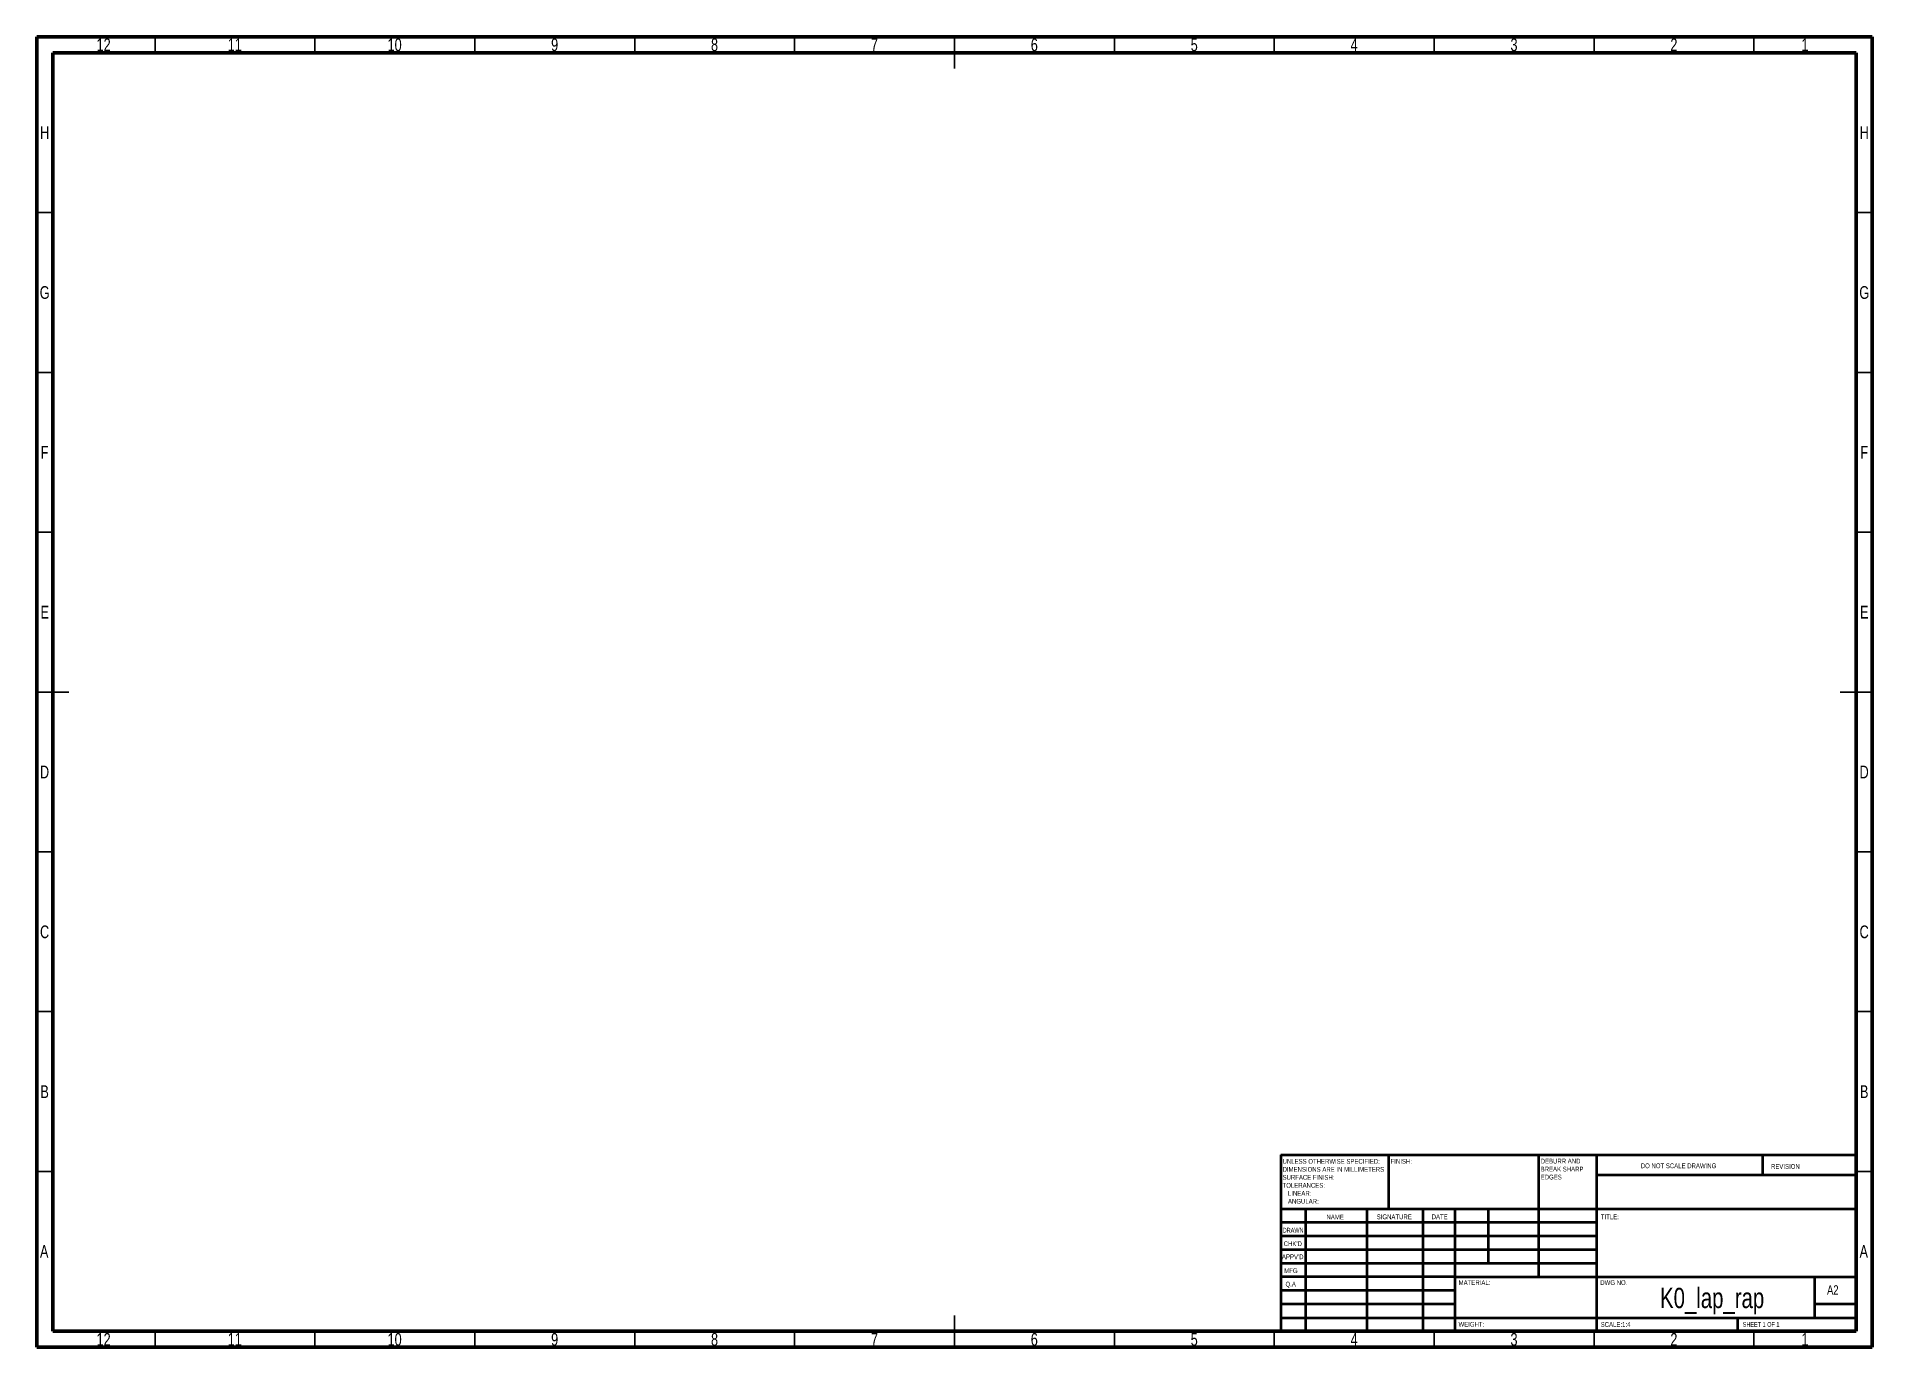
# Model space of a CAD drawing. Header units: millimetres. Extents: x 15 to 589, y 5 to 415.
import ezdxf

# ---------------------------------------------------------------- set-up
doc = ezdxf.new("R2010")
doc.units = ezdxf.units.MM
doc.styles.add('SLDTEXTSTYLE0', font='TXT', dxfattribs={"width": 0.75})
doc.styles.add('SLDTEXTSTYLE1', font='TXT', dxfattribs={"width": 0.686449})
doc.styles.add('SLDTEXTSTYLE2', font='TXT', dxfattribs={"width": 0.6875})

# ---------------------------------------------------------------- blocks, each defined once
blk = doc.blocks.new('SW_NOTE_0')
at = {"color": 0, "linetype": 'Continuous', "lineweight": 0, "char_height": 1.5, "attachment_point": 1, "style": 'SLDTEXTSTYLE0'}
for s, insert in [('UNLESS OTHERWISE SPECIFIED:', (0, 1.93)), ('TOLERANCES:', (0, -5.57)), ('SURFACE FINISH:', (0, -3.07)), ('DIMENSIONS ARE IN MILLIMETERS', (0, -0.57)), ('ANGULAR:', (1.69, -10.57)), ('LINEAR:', (1.69, -8.07))]:
    blk.add_mtext(s, dxfattribs=dict(at, insert=insert))
blk = doc.blocks.new('SW_NOTE_0_1')
at = {"color": 0, "linetype": 'Continuous', "lineweight": 0, "char_height": 1.5, "attachment_point": 1, "style": 'SLDTEXTSTYLE0'}
for s, insert in [('DEBURR AND', (0, 1.93)), ('BREAK SHARP', (0, -0.57)), ('EDGES', (0, -3.07))]:
    blk.add_mtext(s, dxfattribs=dict(at, insert=insert))

msp = doc.modelspace()

# ---------------------------------------------------------------- hatches: boundary and pattern name
at = {"linetype": 'Continuous', "lineweight": 18}
h = msp.add_hatch(dxfattribs=at)
h.set_pattern_fill('ANSI31', style=0)
h.paths.add_polyline_path([(289.78, 340), (289.78, 340.63), (289.53, 340.63), (289.53, 340)], flags=0)
h = msp.add_hatch(dxfattribs=at)
h.set_pattern_fill('ANSI31', style=0)
edge = h.paths.add_edge_path(flags=0)
edge.add_spline(control_points=[(302.09, 310.54), (302.09, 310.54), (302.09, 310.54), (302.09, 310.54), (302.1, 310.54), (302.11, 310.53), (302.12, 310.53), (302.13, 310.52), (302.14, 310.51), (302.14, 310.5), (302.15, 310.5), (302.16, 310.49), (302.16, 310.48), (302.16, 310.47), (302.16, 310.46), (302.16, 310.45)], knot_values=[-0.000004, -0.000004, -0.000004, -0.000004, 0, 0, 0, 0.000131, 0.000131, 0.000131, 0.000263, 0.000263, 0.000263, 0.000381, 0.000381, 0.000381, 0.000501, 0.000501, 0.000501, 0.000501], weights=[1, 1, 1, 1, 1, 1, 1, 1, 1, 1, 1, 1, 1, 1, 1, 1], degree=3, periodic=0)
edge.add_line((302.16, 310.45), (302.16, 309.53))
edge.add_line((302.16, 309.53), (302.36, 309.38))
edge.add_line((302.36, 309.38), (302.86, 309.38))
edge.add_line((302.86, 309.38), (302.98, 309.47))
edge.add_line((302.98, 309.47), (302.98, 310.78))
edge.add_line((302.98, 310.78), (302.86, 310.87))
edge.add_line((302.86, 310.87), (302.86, 310.88))
edge.add_line((302.86, 310.88), (301.97, 310.88))
edge.add_arc((301.97, 310.74), 0.142, 90, 250)
edge.add_line((301.93, 310.6), (302.09, 310.54))
h = msp.add_hatch(dxfattribs=at)
h.set_pattern_fill('ANSI31', style=0)
edge = h.paths.add_edge_path(flags=0)
edge.add_spline(control_points=[(336.3, 310.45), (336.3, 310.46), (336.3, 310.47), (336.31, 310.48), (336.31, 310.49), (336.31, 310.5), (336.32, 310.5), (336.33, 310.51), (336.34, 310.52), (336.34, 310.53), (336.35, 310.53), (336.36, 310.54), (336.37, 310.54), (336.37, 310.54), (336.37, 310.54), (336.37, 310.54)], knot_values=[0, 0, 0, 0, 0.000119, 0.000119, 0.000119, 0.000237, 0.000237, 0.000237, 0.000369, 0.000369, 0.000369, 0.000499, 0.000499, 0.000499, 0.000503, 0.000503, 0.000503, 0.000503], weights=[1, 1, 1, 1, 1, 1, 1, 1, 1, 1, 1, 1, 1, 1, 1, 1], degree=3, periodic=0)
edge.add_line((336.37, 310.54), (336.54, 310.6))
edge.add_arc((336.49, 310.74), 0.142, 290, 450)
edge.add_line((336.49, 310.88), (335.61, 310.88))
edge.add_line((335.61, 310.88), (335.61, 310.87))
edge.add_line((335.61, 310.87), (335.48, 310.78))
edge.add_line((335.48, 310.78), (335.48, 309.47))
edge.add_line((335.48, 309.47), (335.61, 309.38))
edge.add_line((335.61, 309.38), (336.11, 309.38))
edge.add_line((336.11, 309.38), (336.3, 309.53))
edge.add_line((336.3, 309.53), (336.3, 310.45))

# ---------------------------------------------------------------- linework, layer by layer
at = {"color": 7, "linetype": 'Continuous', "lineweight": 70}
for p, q in [((15, 5), (15, 415)), ((15, 415), (589, 415)), ((589, 415), (589, 5)), ((20, 10), (20, 410)), ((20, 410), (584, 410)), ((584, 410), (584, 10)), ((584, 10), (20, 10)), ((589, 5), (15, 5))]:
    msp.add_line(p, q, dxfattribs=at)
at = {"color": 7, "linetype": 'Continuous', "lineweight": 35}
for p, q in [((52, 410), (52, 415)), ((102, 410), (102, 415)), ((152, 410), (152, 415)), ((202, 410), (202, 415)), ((252, 410), (252, 415)), ((302, 415), (302, 405)), ((302, 410), (302, 415)), ((352, 410), (352, 415)), ((402, 410), (402, 415)), ((452, 410), (452, 415)), ((502, 410), (502, 415)), ((552, 410), (552, 415)), ((20, 360), (15, 360)), ((584, 360), (589, 360)), ((20, 310), (15, 310)), ((584, 310), (589, 310)), ((20, 260), (15, 260)), ((584, 260), (589, 260)), ((15, 210), (25, 210)), ((20, 210), (15, 210)), ((589, 210), (579, 210)), ((584, 210), (589, 210)), ((20, 160), (15, 160)), ((584, 160), (589, 160)), ((20, 110), (15, 110)), ((584, 110), (589, 110)), ((20, 60), (15, 60)), ((584, 60), (589, 60)), ((302, 5), (302, 15)), ((52, 10), (52, 5)), ((102, 10), (102, 5)), ((152, 10), (152, 5)), ((202, 10), (202, 5)), ((252, 10), (252, 5)), ((302, 10), (302, 5)), ((352, 10), (352, 5)), ((402, 10), (402, 5)), ((452, 10), (452, 5)), ((502, 10), (502, 5)), ((552, 10), (552, 5))]:
    msp.add_line(p, q, dxfattribs=at)
at = {"color": 7, "linetype": 'Continuous', "lineweight": 50}
for p, q in [((404, 65.25), (584, 65.25)), ((404, 65.25), (404, 10)), ((437.8, 48.25), (437.8, 65.25)), ((484.6, 65.25), (484.6, 27)), ((502.8, 65.25), (502.8, 10)), ((554.8, 58.88), (554.8, 65.25)), ((584, 58.88), (502.8, 58.88)), ((584, 48.25), (404, 48.25)), ((411.8, 48.25), (411.8, 10)), ((430.99, 48.25), (430.99, 10)), ((448.4, 48.25), (448.4, 10)), ((458.6, 10), (458.6, 48.25)), ((469, 31.25), (469, 48.25)), ((502.8, 44), (404, 44)), ((502.8, 39.75), (404, 39.75)), ((502.8, 35.5), (404, 35.5)), ((502.8, 31.25), (404, 31.25)), ((458.6, 27), (404, 27)), ((458.6, 27), (584, 27)), ((571, 14.25), (571, 27)), ((458.6, 22.75), (404, 22.75)), ((458.6, 18.5), (404, 18.5)), ((584, 18.5), (571, 18.5)), ((404, 14.25), (584, 14.25)), ((547, 10), (547, 14.25))]:
    msp.add_line(p, q, dxfattribs=at)

# ---------------------------------------------------------------- block references
at = {"color": 7, "linetype": 'Continuous', "lineweight": 0}
for name, p in [('SW_NOTE_0', (404.59, 61.99)), ('SW_NOTE_0_1', (485.31, 62.07))]:
    msp.add_blockref(name, p, dxfattribs=at)

# ---------------------------------------------------------------- texts
for s, insert, char_height, attachment_point, style in [('12', (35.92, 414.46), 3.969, 2, 'SLDTEXTSTYLE0'), ('11', (76.92, 414.46), 3.969, 2, 'SLDTEXTSTYLE0'), ('10', (126.92, 414.46), 3.969, 2, 'SLDTEXTSTYLE0'), ('9', (176.96, 414.46), 3.97, 2, 'SLDTEXTSTYLE0'), ('8', (226.96, 414.46), 3.97, 2, 'SLDTEXTSTYLE0'), ('7', (276.96, 414.46), 3.97, 2, 'SLDTEXTSTYLE0'), ('6', (326.96, 414.46), 3.97, 2, 'SLDTEXTSTYLE0'), ('5', (376.96, 414.46), 3.97, 2, 'SLDTEXTSTYLE0'), ('4', (426.96, 414.46), 3.97, 2, 'SLDTEXTSTYLE0'), ('3', (476.96, 414.46), 3.97, 2, 'SLDTEXTSTYLE0'), ('2', (526.96, 414.46), 3.97, 2, 'SLDTEXTSTYLE0'), ('1', (567.96, 414.46), 3.97, 2, 'SLDTEXTSTYLE0'), ('H', (17.49, 386.96), 3.97, 2, 'SLDTEXTSTYLE0'), ('H', (586.49, 386.96), 3.97, 2, 'SLDTEXTSTYLE0'), ('G', (17.49, 336.96), 3.97, 2, 'SLDTEXTSTYLE0'), ('G', (586.49, 336.96), 3.97, 2, 'SLDTEXTSTYLE0'), ('F', (17.46, 286.96), 3.97, 2, 'SLDTEXTSTYLE0'), ('F', (586.46, 286.96), 3.97, 2, 'SLDTEXTSTYLE0'), ('E', (17.51, 236.96), 3.97, 2, 'SLDTEXTSTYLE0'), ('E', (586.51, 236.96), 3.97, 2, 'SLDTEXTSTYLE0'), ('D', (17.45, 186.96), 3.97, 2, 'SLDTEXTSTYLE0'), ('D', (586.45, 186.96), 3.97, 2, 'SLDTEXTSTYLE0'), ('C', (17.46, 136.96), 3.97, 2, 'SLDTEXTSTYLE0'), ('C', (586.46, 136.96), 3.97, 2, 'SLDTEXTSTYLE0'), ('B', (17.47, 86.96), 3.97, 2, 'SLDTEXTSTYLE0'), ('B', (586.47, 86.96), 3.97, 2, 'SLDTEXTSTYLE0'), ('FINISH:', (438.37, 63.92), 1.5, 1, 'SLDTEXTSTYLE0'), ('DO NOT SCALE DRAWING', (516.61, 62.53), 1.5, 1, 'SLDTEXTSTYLE0'), ('REVISION', (557.33, 62.33), 1.5, 1, 'SLDTEXTSTYLE0'), ('NAME', (418.32, 46.5), 1.5, 1, 'SLDTEXTSTYLE0'), ('SIGNATURE', (434.03, 46.56), 1.5, 1, 'SLDTEXTSTYLE0'), ('DATE', (451.21, 46.58), 1.5, 1, 'SLDTEXTSTYLE0'), ('TITLE:', (504.09, 46.58), 1.5, 1, 'SLDTEXTSTYLE0'), ('DRAWN', (404.64, 42.38), 1.5, 1, 'SLDTEXTSTYLE1'), ('A', (17.34, 36.96), 3.97, 2, 'SLDTEXTSTYLE0'), ("CHK'D", (404.94, 38.16), 1.5, 1, 'SLDTEXTSTYLE0'), ('A', (586.34, 36.96), 3.97, 2, 'SLDTEXTSTYLE0'), ("APPV'D", (404.4, 34.07), 1.5, 1, 'SLDTEXTSTYLE0'), ('MFG', (405.12, 29.72), 1.5, 1, 'SLDTEXTSTYLE0'), ('Q.A', (405.51, 25.5), 1.5, 1, 'SLDTEXTSTYLE0'), ('MATERIAL:', (459.65, 25.99), 1.5, 1, 'SLDTEXTSTYLE0'), ('DWG NO.', (503.95, 25.99), 1.5, 1, 'SLDTEXTSTYLE0'), ('K0_lap_rap', (538.92, 23.61), 6.35, 2, 'SLDTEXTSTYLE0'), ('A2', (574.87, 24.41), 2.91, 1, 'SLDTEXTSTYLE0'), ('WEIGHT:', (459.62, 12.95), 1.499, 1, 'SLDTEXTSTYLE0'), ('SCALE:1:4', (504.07, 12.9), 1.5, 1, 'SLDTEXTSTYLE0'), ('SHEET 1 OF 1', (548.48, 12.9), 1.5, 1, 'SLDTEXTSTYLE2'), ('12', (35.92, 9.46), 3.969, 2, 'SLDTEXTSTYLE0'), ('11', (76.92, 9.46), 3.969, 2, 'SLDTEXTSTYLE0'), ('10', (126.92, 9.46), 3.969, 2, 'SLDTEXTSTYLE0'), ('9', (176.96, 9.46), 3.97, 2, 'SLDTEXTSTYLE0'), ('8', (226.96, 9.46), 3.97, 2, 'SLDTEXTSTYLE0'), ('7', (276.96, 9.46), 3.97, 2, 'SLDTEXTSTYLE0'), ('6', (326.96, 9.46), 3.97, 2, 'SLDTEXTSTYLE0'), ('5', (376.96, 9.46), 3.97, 2, 'SLDTEXTSTYLE0'), ('4', (426.96, 9.46), 3.97, 2, 'SLDTEXTSTYLE0'), ('3', (476.96, 9.46), 3.97, 2, 'SLDTEXTSTYLE0'), ('2', (526.96, 9.46), 3.97, 2, 'SLDTEXTSTYLE0'), ('1', (567.96, 9.46), 3.97, 2, 'SLDTEXTSTYLE0')]:
    msp.add_mtext(s, dxfattribs=dict(at, insert=insert, char_height=char_height, attachment_point=attachment_point, style=style))

doc.saveas('drawing.dxf')
